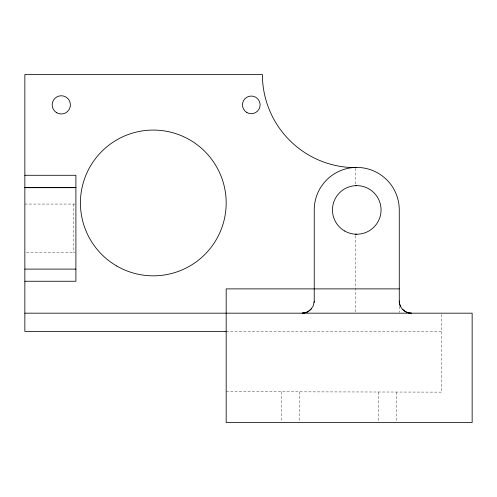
<?xml version="1.0" encoding="UTF-8"?>
<svg xmlns="http://www.w3.org/2000/svg" width="497" height="497" viewBox="0 0 497 497"><rect width="100%" height="100%" fill="white"/><g stroke="black" fill="none" stroke-linecap="round" stroke-linejoin="round"><path stroke-width="0.37" stroke-dasharray="2.48 1.86" d="M24.862 204.068L75.128 204.068M26.403 252.656L75.128 252.656M226.178 331.4L441.783 331.4M226.178 391.692L441.783 392.133L441.783 313.178M399.271 306.351L399.271 312.42M396.482 392.04L396.482 421.742M378.26 392.003L378.26 421.736M355.535 168.396L355.535 184.17M355.535 235.746L355.535 312.408M299.784 391.841L299.784 421.736M281.563 391.804L281.563 421.736M73.438 204.068L73.438 252.656"/><path stroke-width="0.75" d="M310.575 309.73L313.172 306.028L314.234 301.536L314.241 209.933A42.512 42.512 0 0 1 356.759 167.421A42.512 42.512 0 0 1 399.271 209.933L399.271 301.033C399.103 307.525 404.925 313.346 411.417 313.178A12.145 12.145 0 0 1 402.831 309.625M314.241 301.294L314.16 302.462M311.383 308.867L307.189 312.06L302.095 313.178L304.307 312.98M310.364 309.935L309.227 310.867M308.37 311.433L307.612 311.855M307.351 311.986L306.568 312.327M306.438 312.377L304.437 312.955M355.535 185.673L356.759 185.642M356.759 167.421L352.82 167.607L355.535 167.644A93.144 93.144 0 0 1 262.391 74.5L24.85 74.5L24.85 331.4L226.178 331.4M24.862 175.286L75.898 175.286L75.898 281.252L24.862 281.252M24.862 187.437L75.898 187.437M24.862 187.68L75.898 187.68M24.862 269.101L75.898 269.101M399.271 288.887L226.178 288.887L226.178 422.5L472.15 422.5L472.15 313.178L24.85 313.178M356.759 234.23L355.535 234.199M400.625 306.612A12.145 12.145 0 0 1 399.271 301.033M116.863 266.069A72.879 72.879 0 0 0 226.178 202.95A72.879 72.879 0 0 0 116.863 139.837A72.879 72.879 0 0 0 116.863 266.069M246.879 112.515A8.816 8.816 0 0 0 260.105 104.879A8.816 8.816 0 0 0 246.879 97.244A8.816 8.816 0 0 0 246.879 112.515M56.733 112.757A9.108 9.108 0 0 0 70.4 104.867A9.108 9.108 0 0 0 56.733 96.977A9.108 9.108 0 0 0 56.733 112.757M344.607 230.975A24.291 24.291 0 0 0 381.05 209.933A24.291 24.291 0 0 0 344.607 188.897A24.291 24.291 0 0 0 344.607 230.975"/></g></svg>
